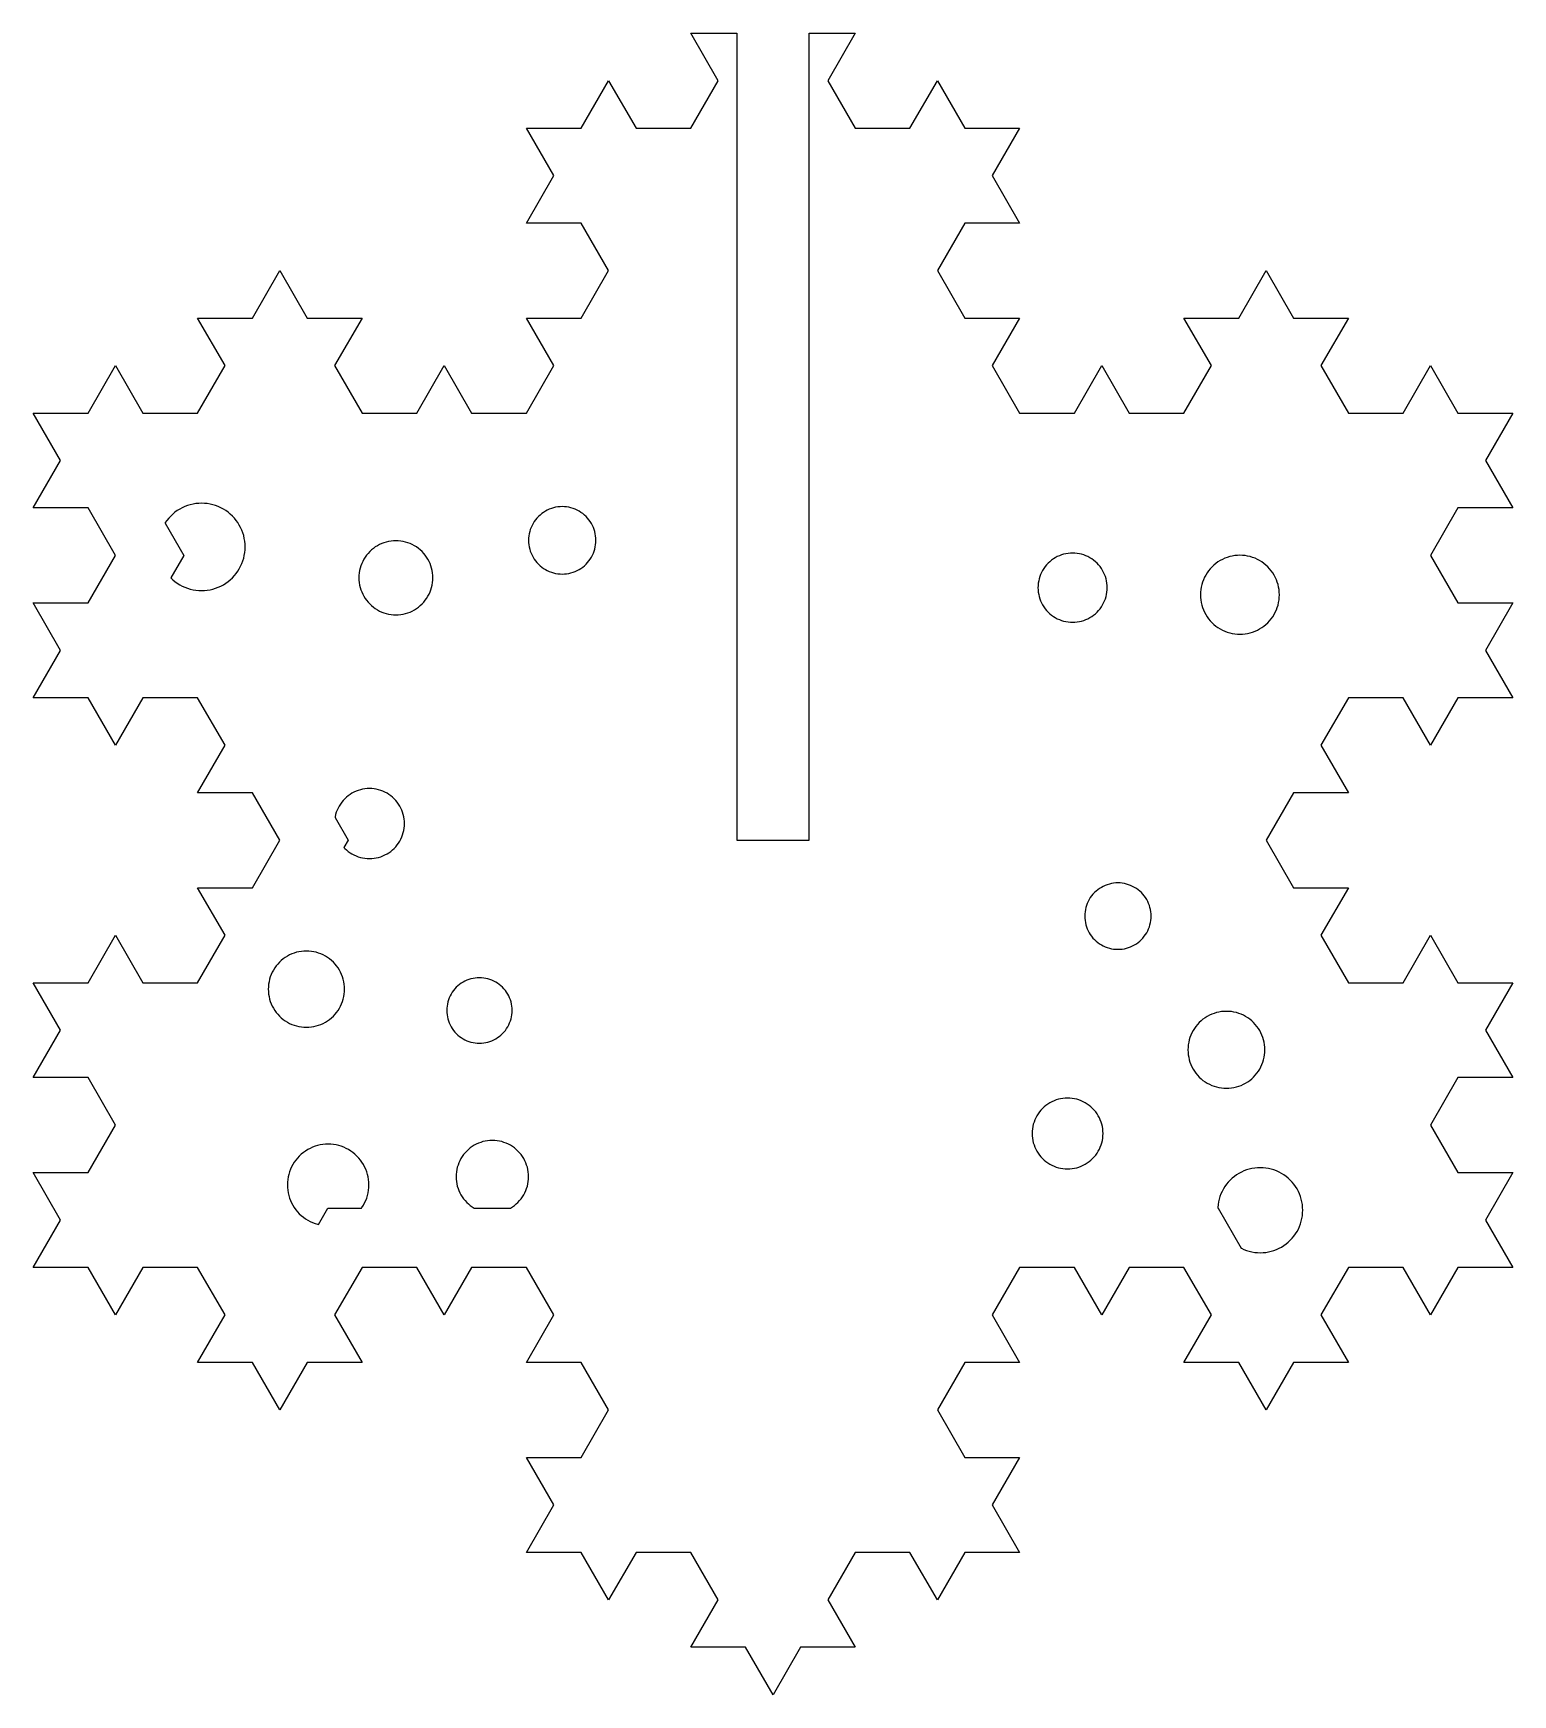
# Model space of a CAD drawing. Header units: millimetres. Extents: x -32 to 101, y -38 to 38.
# Drawn here: x -32.5 to 32.5, y -37.5 to 35.4 of the extents above; entities that cross this region are included whole.
import ezdxf

# ---------------------------------------------------------------- set-up
doc = ezdxf.new("R2010")
doc.units = ezdxf.units.MM
doc.layers.add('CUT', color=1, linetype='Continuous')

msp = doc.modelspace()

# ---------------------------------------------------------------- linework, layer by layer
at = {"layer": 'CUT'}
for points in [[(3.608, 35.417), (2.406, 33.333), (3.608, 31.25), (6.014, 31.25), (7.217, 33.333), (8.42, 31.25), (10.825, 31.25), (9.623, 29.167), (10.825, 27.083), (8.42, 27.083), (7.217, 25), (8.42, 22.917), (10.825, 22.917), (9.623, 20.833), (10.825, 18.75), (13.231, 18.75), (14.434, 20.833), (15.637, 18.75), (18.042, 18.75), (19.245, 20.833), (18.042, 22.917), (20.448, 22.917), (21.651, 25), (22.853, 22.917), (25.259, 22.917), (24.056, 20.833), (25.259, 18.75), (27.665, 18.75), (28.868, 20.833), (30.07, 18.75), (32.476, 18.75), (31.273, 16.667), (32.476, 14.583), (30.07, 14.583), (28.868, 12.5), (30.07, 10.417), (32.476, 10.417), (31.273, 8.333), (32.476, 6.25), (30.07, 6.25), (28.868, 4.167), (27.665, 6.25), (25.259, 6.25), (24.056, 4.167), (25.259, 2.083), (22.853, 2.083), (21.651, 0), (22.853, -2.083), (25.259, -2.083), (24.056, -4.167), (25.259, -6.25), (27.665, -6.25), (28.868, -4.167), (30.07, -6.25), (32.476, -6.25), (31.273, -8.333), (32.476, -10.417), (30.07, -10.417), (28.868, -12.5), (30.07, -14.583), (32.476, -14.583), (31.273, -16.667), (32.476, -18.75), (30.07, -18.75), (28.868, -20.833), (27.665, -18.75), (25.259, -18.75), (24.056, -20.833), (25.259, -22.917), (22.853, -22.917), (21.651, -25), (20.448, -22.917), (18.042, -22.917), (19.245, -20.833), (18.042, -18.75), (15.637, -18.75), (14.434, -20.833), (13.231, -18.75), (10.825, -18.75), (9.623, -20.833), (10.825, -22.917), (8.42, -22.917), (7.217, -25), (8.42, -27.083), (10.825, -27.083), (9.623, -29.167), (10.825, -31.25), (8.42, -31.25), (7.217, -33.333), (6.014, -31.25), (3.608, -31.25), (2.406, -33.333), (3.608, -35.417), (1.203, -35.417), (0, -37.5), (-1.203, -35.417), (-3.608, -35.417), (-2.406, -33.333), (-3.608, -31.25), (-6.014, -31.25), (-7.217, -33.333), (-8.42, -31.25), (-10.825, -31.25), (-9.623, -29.167), (-10.825, -27.083), (-8.42, -27.083), (-7.217, -25), (-8.42, -22.917), (-10.825, -22.917), (-9.623, -20.833), (-10.825, -18.75), (-13.231, -18.75), (-14.434, -20.833), (-15.637, -18.75), (-18.042, -18.75), (-19.245, -20.833), (-18.042, -22.917), (-20.448, -22.917), (-21.651, -25), (-22.853, -22.917), (-25.259, -22.917), (-24.056, -20.833), (-25.259, -18.75), (-27.665, -18.75), (-28.868, -20.833), (-30.07, -18.75), (-32.476, -18.75), (-31.273, -16.667), (-32.476, -14.583), (-30.07, -14.583), (-28.868, -12.5), (-30.07, -10.417), (-32.476, -10.417), (-31.273, -8.333), (-32.476, -6.25), (-30.07, -6.25), (-28.868, -4.167), (-27.665, -6.25), (-25.259, -6.25), (-24.056, -4.167), (-25.259, -2.083), (-22.853, -2.083), (-21.651, 0), (-22.853, 2.083), (-25.259, 2.083), (-24.056, 4.167), (-25.259, 6.25), (-27.665, 6.25), (-28.868, 4.167), (-30.07, 6.25), (-32.476, 6.25), (-31.273, 8.333), (-32.476, 10.417), (-30.07, 10.417), (-28.868, 12.5), (-30.07, 14.583), (-32.476, 14.583), (-31.273, 16.667), (-32.476, 18.75), (-30.07, 18.75), (-28.868, 20.833), (-27.665, 18.75), (-25.259, 18.75), (-24.056, 20.833), (-25.259, 22.917), (-22.853, 22.917), (-21.651, 25), (-20.448, 22.917), (-18.042, 22.917), (-19.245, 20.833), (-18.042, 18.75), (-15.637, 18.75), (-14.434, 20.833), (-13.231, 18.75), (-10.825, 18.75), (-9.623, 20.833), (-10.825, 22.917), (-8.42, 22.917), (-7.217, 25), (-8.42, 27.083), (-10.825, 27.083), (-9.623, 29.167), (-10.825, 31.25), (-8.42, 31.25), (-7.217, 33.333), (-6.014, 31.25), (-3.608, 31.25), (-2.406, 33.333), (-3.608, 35.417), (-1.587, 35.417), (-1.587, 0), (1.587, 0), (1.587, 35.417), (3.608, 35.417)], [(-23.237, 12.378), (-23.209, 12.5), (-23.188, 12.624), (-23.176, 12.749), (-23.172, 12.874), (-23.176, 12.999), (-23.188, 13.124), (-23.209, 13.247), (-23.237, 13.369), (-23.274, 13.489), (-23.318, 13.607), (-23.37, 13.721), (-23.429, 13.831), (-23.495, 13.938), (-23.568, 14.039), (-23.647, 14.136), (-23.733, 14.228), (-23.824, 14.313), (-23.921, 14.393), (-24.023, 14.466), (-24.129, 14.532), (-24.24, 14.591), (-24.354, 14.643), (-24.471, 14.687), (-24.591, 14.723), (-24.713, 14.752), (-24.837, 14.772), (-24.961, 14.784), (-25.086, 14.788), (-25.212, 14.784), (-25.336, 14.772), (-25.46, 14.752), (-25.582, 14.723), (-25.702, 14.687), (-25.819, 14.643), (-25.933, 14.591), (-26.044, 14.532), (-26.15, 14.466), (-26.252, 14.393), (-26.349, 14.313), (-26.44, 14.228), (-26.526, 14.136), (-26.605, 14.039), (-26.678, 13.938), (-26.687, 13.923), (-25.865, 12.5), (-26.434, 11.515), (-26.349, 11.435), (-26.252, 11.355), (-26.15, 11.282), (-26.044, 11.216), (-25.933, 11.157), (-25.819, 11.105), (-25.702, 11.061), (-25.582, 11.025), (-25.46, 10.996), (-25.336, 10.976), (-25.212, 10.964), (-25.086, 10.96), (-24.961, 10.964), (-24.837, 10.976), (-24.713, 10.996), (-24.591, 11.025), (-24.471, 11.061), (-24.354, 11.105), (-24.24, 11.157), (-24.129, 11.216), (-24.023, 11.282), (-23.921, 11.355), (-23.824, 11.435), (-23.733, 11.52), (-23.647, 11.612), (-23.568, 11.709), (-23.495, 11.81), (-23.429, 11.917), (-23.37, 12.027), (-23.318, 12.141), (-23.274, 12.259), (-23.237, 12.378)], [(-7.825, 12.779), (-7.803, 12.873), (-7.787, 12.969), (-7.778, 13.065), (-7.775, 13.162), (-7.778, 13.259), (-7.787, 13.355), (-7.803, 13.45), (-7.825, 13.545), (-7.853, 13.637), (-7.887, 13.728), (-7.927, 13.816), (-7.973, 13.901), (-8.024, 13.983), (-8.08, 14.062), (-8.142, 14.137), (-8.208, 14.207), (-8.278, 14.274), (-8.353, 14.335), (-8.432, 14.391), (-8.514, 14.442), (-8.599, 14.488), (-8.688, 14.528), (-8.778, 14.562), (-8.871, 14.59), (-8.965, 14.612), (-9.06, 14.628), (-9.157, 14.637), (-9.253, 14.64), (-9.35, 14.637), (-9.446, 14.628), (-9.542, 14.612), (-9.636, 14.59), (-9.729, 14.562), (-9.819, 14.528), (-9.907, 14.488), (-9.993, 14.442), (-10.075, 14.391), (-10.153, 14.335), (-10.228, 14.274), (-10.299, 14.207), (-10.365, 14.137), (-10.426, 14.062), (-10.483, 13.983), (-10.534, 13.901), (-10.579, 13.816), (-10.619, 13.728), (-10.653, 13.637), (-10.681, 13.545), (-10.703, 13.45), (-10.719, 13.355), (-10.729, 13.259), (-10.732, 13.162), (-10.729, 13.065), (-10.719, 12.969), (-10.703, 12.873), (-10.681, 12.779), (-10.653, 12.687), (-10.619, 12.596), (-10.579, 12.508), (-10.534, 12.423), (-10.483, 12.34), (-10.426, 12.262), (-10.365, 12.187), (-10.299, 12.116), (-10.228, 12.05), (-10.153, 11.989), (-10.075, 11.933), (-9.993, 11.881), (-9.907, 11.836), (-9.819, 11.796), (-9.729, 11.762), (-9.636, 11.734), (-9.542, 11.712), (-9.446, 11.696), (-9.35, 11.687), (-9.253, 11.683), (-9.157, 11.687), (-9.06, 11.696), (-8.965, 11.712), (-8.871, 11.734), (-8.778, 11.762), (-8.688, 11.796), (-8.599, 11.836), (-8.514, 11.881), (-8.432, 11.933), (-8.353, 11.989), (-8.278, 12.05), (-8.208, 12.116), (-8.142, 12.187), (-8.08, 12.262), (-8.024, 12.34), (-7.973, 12.423), (-7.927, 12.508), (-7.887, 12.596), (-7.853, 12.687), (-7.825, 12.779)], [(-14.986, 11.098), (-14.962, 11.202), (-14.944, 11.307), (-14.934, 11.413), (-14.93, 11.519), (-14.934, 11.625), (-14.944, 11.731), (-14.962, 11.836), (-14.986, 11.94), (-15.017, 12.041), (-15.054, 12.141), (-15.098, 12.238), (-15.148, 12.332), (-15.204, 12.422), (-15.266, 12.509), (-15.334, 12.591), (-15.406, 12.668), (-15.484, 12.741), (-15.566, 12.809), (-15.653, 12.87), (-15.743, 12.927), (-15.837, 12.977), (-15.934, 13.021), (-16.033, 13.058), (-16.135, 13.089), (-16.239, 13.113), (-16.344, 13.131), (-16.449, 13.141), (-16.556, 13.144), (-16.662, 13.141), (-16.768, 13.131), (-16.873, 13.113), (-16.976, 13.089), (-17.078, 13.058), (-17.178, 13.021), (-17.275, 12.977), (-17.368, 12.927), (-17.459, 12.87), (-17.545, 12.809), (-17.627, 12.741), (-17.705, 12.668), (-17.778, 12.591), (-17.845, 12.509), (-17.907, 12.422), (-17.963, 12.332), (-18.013, 12.238), (-18.057, 12.141), (-18.095, 12.041), (-18.126, 11.94), (-18.15, 11.836), (-18.167, 11.731), (-18.178, 11.625), (-18.181, 11.519), (-18.178, 11.413), (-18.167, 11.307), (-18.15, 11.202), (-18.126, 11.098), (-18.095, 10.997), (-18.057, 10.897), (-18.013, 10.8), (-17.963, 10.706), (-17.907, 10.616), (-17.845, 10.53), (-17.778, 10.447), (-17.705, 10.37), (-17.627, 10.297), (-17.545, 10.23), (-17.459, 10.168), (-17.368, 10.111), (-17.275, 10.061), (-17.178, 10.017), (-17.078, 9.98), (-16.976, 9.949), (-16.873, 9.925), (-16.768, 9.908), (-16.662, 9.897), (-16.556, 9.894), (-16.449, 9.897), (-16.344, 9.908), (-16.239, 9.925), (-16.135, 9.949), (-16.033, 9.98), (-15.934, 10.017), (-15.837, 10.061), (-15.743, 10.111), (-15.653, 10.168), (-15.566, 10.23), (-15.484, 10.297), (-15.406, 10.37), (-15.334, 10.447), (-15.266, 10.53), (-15.204, 10.616), (-15.148, 10.706), (-15.098, 10.8), (-15.054, 10.897), (-15.017, 10.997), (-14.986, 11.098)], [(14.619, 10.691), (14.641, 10.788), (14.657, 10.886), (14.667, 10.985), (14.67, 11.084), (14.667, 11.184), (14.657, 11.283), (14.641, 11.381), (14.619, 11.478), (14.59, 11.573), (14.555, 11.666), (14.514, 11.756), (14.467, 11.844), (14.415, 11.928), (14.357, 12.009), (14.294, 12.086), (14.226, 12.158), (14.153, 12.226), (14.076, 12.289), (13.996, 12.347), (13.911, 12.4), (13.824, 12.446), (13.733, 12.487), (13.64, 12.522), (13.545, 12.551), (13.448, 12.574), (13.35, 12.59), (13.251, 12.6), (13.152, 12.603), (13.053, 12.6), (12.954, 12.59), (12.856, 12.574), (12.759, 12.551), (12.664, 12.522), (12.571, 12.487), (12.48, 12.446), (12.393, 12.4), (12.308, 12.347), (12.228, 12.289), (12.151, 12.226), (12.078, 12.158), (12.01, 12.086), (11.947, 12.009), (11.889, 11.928), (11.837, 11.844), (11.79, 11.756), (11.749, 11.666), (11.714, 11.573), (11.685, 11.478), (11.663, 11.381), (11.646, 11.283), (11.637, 11.184), (11.633, 11.084), (11.637, 10.985), (11.646, 10.886), (11.663, 10.788), (11.685, 10.691), (11.714, 10.596), (11.749, 10.503), (11.79, 10.413), (11.837, 10.325), (11.889, 10.241), (11.947, 10.16), (12.01, 10.083), (12.078, 10.011), (12.151, 9.943), (12.228, 9.88), (12.308, 9.822), (12.393, 9.769), (12.48, 9.723), (12.571, 9.682), (12.664, 9.647), (12.759, 9.618), (12.856, 9.595), (12.954, 9.579), (13.053, 9.569), (13.152, 9.566), (13.251, 9.569), (13.35, 9.579), (13.448, 9.595), (13.545, 9.618), (13.64, 9.647), (13.733, 9.682), (13.824, 9.723), (13.911, 9.769), (13.996, 9.822), (14.076, 9.88), (14.153, 9.943), (14.226, 10.011), (14.294, 10.083), (14.357, 10.16), (14.415, 10.241), (14.467, 10.325), (14.514, 10.413), (14.555, 10.503), (14.59, 10.596), (14.619, 10.691)], [(22.172, 10.324), (22.197, 10.435), (22.216, 10.547), (22.227, 10.66), (22.231, 10.773), (22.227, 10.886), (22.216, 10.999), (22.197, 11.111), (22.172, 11.221), (22.139, 11.33), (22.099, 11.436), (22.052, 11.539), (21.998, 11.639), (21.939, 11.736), (21.872, 11.828), (21.801, 11.916), (21.723, 11.998), (21.64, 12.076), (21.553, 12.148), (21.46, 12.214), (21.364, 12.274), (21.264, 12.327), (21.161, 12.374), (21.055, 12.414), (20.946, 12.447), (20.836, 12.473), (20.724, 12.491), (20.611, 12.502), (20.498, 12.506), (20.384, 12.502), (20.271, 12.491), (20.16, 12.473), (20.049, 12.447), (19.941, 12.414), (19.834, 12.374), (19.731, 12.327), (19.631, 12.274), (19.535, 12.214), (19.443, 12.148), (19.355, 12.076), (19.272, 11.998), (19.195, 11.916), (19.123, 11.828), (19.057, 11.736), (18.997, 11.639), (18.943, 11.539), (18.897, 11.436), (18.857, 11.33), (18.824, 11.221), (18.798, 11.111), (18.78, 10.999), (18.768, 10.886), (18.765, 10.773), (18.768, 10.66), (18.78, 10.547), (18.798, 10.435), (18.824, 10.324), (18.857, 10.216), (18.897, 10.11), (18.943, 10.007), (18.997, 9.907), (19.057, 9.81), (19.123, 9.718), (19.195, 9.63), (19.272, 9.548), (19.355, 9.47), (19.443, 9.398), (19.535, 9.332), (19.631, 9.272), (19.731, 9.219), (19.834, 9.172), (19.941, 9.132), (20.049, 9.099), (20.16, 9.073), (20.271, 9.055), (20.384, 9.044), (20.498, 9.04), (20.611, 9.044), (20.724, 9.055), (20.836, 9.073), (20.946, 9.099), (21.055, 9.132), (21.161, 9.172), (21.264, 9.219), (21.364, 9.272), (21.46, 9.332), (21.553, 9.398), (21.64, 9.47), (21.723, 9.548), (21.801, 9.63), (21.872, 9.718), (21.939, 9.81), (21.998, 9.907), (22.052, 10.007), (22.099, 10.11), (22.139, 10.216), (22.172, 10.324)], [(-16.229, 0.335), (-16.206, 0.433), (-16.19, 0.532), (-16.18, 0.632), (-16.177, 0.733), (-16.18, 0.833), (-16.19, 0.933), (-16.206, 1.033), (-16.229, 1.13), (-16.258, 1.227), (-16.294, 1.321), (-16.335, 1.413), (-16.383, 1.501), (-16.436, 1.587), (-16.494, 1.669), (-16.558, 1.746), (-16.627, 1.82), (-16.7, 1.889), (-16.778, 1.952), (-16.86, 2.011), (-16.945, 2.064), (-17.034, 2.112), (-17.126, 2.153), (-17.22, 2.189), (-17.316, 2.218), (-17.414, 2.241), (-17.514, 2.257), (-17.614, 2.267), (-17.714, 2.27), (-17.815, 2.267), (-17.915, 2.257), (-18.014, 2.241), (-18.112, 2.218), (-18.208, 2.189), (-18.303, 2.153), (-18.394, 2.112), (-18.483, 2.064), (-18.568, 2.011), (-18.65, 1.952), (-18.728, 1.889), (-18.801, 1.82), (-18.87, 1.746), (-18.934, 1.669), (-18.993, 1.587), (-19.046, 1.501), (-19.093, 1.413), (-19.135, 1.321), (-19.17, 1.227), (-19.199, 1.13), (-19.222, 1.033), (-19.227, 1.002), (-18.648, 0), (-18.833, -0.32), (-18.801, -0.355), (-18.728, -0.423), (-18.65, -0.487), (-18.568, -0.546), (-18.483, -0.599), (-18.394, -0.646), (-18.303, -0.688), (-18.208, -0.723), (-18.112, -0.753), (-18.014, -0.775), (-17.915, -0.792), (-17.815, -0.802), (-17.714, -0.805), (-17.614, -0.802), (-17.514, -0.792), (-17.414, -0.775), (-17.316, -0.753), (-17.22, -0.723), (-17.126, -0.688), (-17.034, -0.646), (-16.945, -0.599), (-16.86, -0.546), (-16.778, -0.487), (-16.7, -0.423), (-16.627, -0.355), (-16.558, -0.281), (-16.494, -0.203), (-16.436, -0.122), (-16.383, -0.036), (-16.335, 0.052), (-16.294, 0.144), (-16.258, 0.238), (-16.229, 0.335)], [(16.55, -3.706), (16.572, -3.613), (16.587, -3.519), (16.597, -3.424), (16.6, -3.329), (16.597, -3.234), (16.587, -3.139), (16.572, -3.045), (16.55, -2.952), (16.522, -2.861), (16.489, -2.771), (16.449, -2.684), (16.404, -2.6), (16.354, -2.519), (16.299, -2.442), (16.238, -2.368), (16.173, -2.298), (16.103, -2.233), (16.029, -2.173), (15.952, -2.117), (15.871, -2.067), (15.787, -2.022), (15.7, -1.982), (15.611, -1.949), (15.519, -1.921), (15.427, -1.9), (15.332, -1.884), (15.238, -1.875), (15.142, -1.872), (15.047, -1.875), (14.952, -1.884), (14.858, -1.9), (14.765, -1.921), (14.674, -1.949), (14.585, -1.982), (14.498, -2.022), (14.414, -2.067), (14.333, -2.117), (14.255, -2.173), (14.181, -2.233), (14.112, -2.298), (14.046, -2.368), (13.986, -2.442), (13.93, -2.519), (13.88, -2.6), (13.835, -2.684), (13.796, -2.771), (13.762, -2.861), (13.734, -2.952), (13.713, -3.045), (13.697, -3.139), (13.688, -3.234), (13.685, -3.329), (13.688, -3.424), (13.697, -3.519), (13.713, -3.613), (13.734, -3.706), (13.762, -3.797), (13.796, -3.887), (13.835, -3.974), (13.88, -4.058), (13.93, -4.139), (13.986, -4.216), (14.046, -4.29), (14.112, -4.36), (14.181, -4.425), (14.255, -4.485), (14.333, -4.541), (14.414, -4.591), (14.498, -4.636), (14.585, -4.675), (14.674, -4.709), (14.765, -4.737), (14.858, -4.758), (14.952, -4.774), (15.047, -4.783), (15.142, -4.786), (15.238, -4.783), (15.332, -4.774), (15.427, -4.758), (15.519, -4.737), (15.611, -4.709), (15.7, -4.675), (15.787, -4.636), (15.871, -4.591), (15.952, -4.541), (16.029, -4.485), (16.103, -4.425), (16.173, -4.36), (16.238, -4.29), (16.299, -4.216), (16.354, -4.139), (16.404, -4.058), (16.449, -3.974), (16.489, -3.887), (16.522, -3.797), (16.55, -3.706)], [(-18.867, -6.968), (-18.842, -6.861), (-18.824, -6.753), (-18.813, -6.644), (-18.81, -6.535), (-18.813, -6.425), (-18.824, -6.316), (-18.842, -6.208), (-18.867, -6.102), (-18.898, -5.997), (-18.937, -5.894), (-18.982, -5.795), (-19.034, -5.698), (-19.092, -5.605), (-19.155, -5.516), (-19.225, -5.431), (-19.3, -5.351), (-19.38, -5.277), (-19.464, -5.207), (-19.553, -5.143), (-19.646, -5.085), (-19.743, -5.034), (-19.843, -4.989), (-19.945, -4.95), (-20.05, -4.918), (-20.156, -4.893), (-20.264, -4.876), (-20.373, -4.865), (-20.483, -4.861), (-20.592, -4.865), (-20.701, -4.876), (-20.809, -4.893), (-20.916, -4.918), (-21.021, -4.95), (-21.123, -4.989), (-21.223, -5.034), (-21.32, -5.085), (-21.413, -5.143), (-21.502, -5.207), (-21.586, -5.277), (-21.666, -5.351), (-21.741, -5.431), (-21.81, -5.516), (-21.874, -5.605), (-21.932, -5.698), (-21.984, -5.795), (-22.029, -5.894), (-22.067, -5.997), (-22.099, -6.102), (-22.124, -6.208), (-22.142, -6.316), (-22.153, -6.425), (-22.156, -6.535), (-22.153, -6.644), (-22.142, -6.753), (-22.124, -6.861), (-22.099, -6.968), (-22.067, -7.072), (-22.029, -7.175), (-21.984, -7.275), (-21.932, -7.371), (-21.874, -7.464), (-21.81, -7.553), (-21.741, -7.638), (-21.666, -7.718), (-21.586, -7.793), (-21.502, -7.862), (-21.413, -7.926), (-21.32, -7.984), (-21.223, -8.035), (-21.123, -8.081), (-21.021, -8.119), (-20.916, -8.151), (-20.809, -8.176), (-20.701, -8.194), (-20.592, -8.204), (-20.483, -8.208), (-20.373, -8.204), (-20.264, -8.194), (-20.156, -8.176), (-20.05, -8.151), (-19.945, -8.119), (-19.843, -8.081), (-19.743, -8.035), (-19.646, -7.984), (-19.553, -7.926), (-19.464, -7.862), (-19.38, -7.793), (-19.3, -7.718), (-19.225, -7.638), (-19.155, -7.553), (-19.092, -7.464), (-19.034, -7.371), (-18.982, -7.275), (-18.937, -7.175), (-18.898, -7.072), (-18.867, -6.968)], [(-11.501, -7.84), (-11.48, -7.749), (-11.465, -7.656), (-11.455, -7.563), (-11.452, -7.469), (-11.455, -7.375), (-11.465, -7.281), (-11.48, -7.189), (-11.501, -7.097), (-11.529, -7.007), (-11.562, -6.919), (-11.6, -6.834), (-11.645, -6.751), (-11.694, -6.671), (-11.749, -6.595), (-11.809, -6.522), (-11.873, -6.454), (-11.941, -6.389), (-12.014, -6.33), (-12.09, -6.275), (-12.17, -6.226), (-12.253, -6.181), (-12.339, -6.143), (-12.426, -6.109), (-12.516, -6.082), (-12.608, -6.061), (-12.7, -6.046), (-12.794, -6.036), (-12.888, -6.033), (-12.982, -6.036), (-13.075, -6.046), (-13.168, -6.061), (-13.259, -6.082), (-13.349, -6.109), (-13.437, -6.143), (-13.523, -6.181), (-13.606, -6.226), (-13.685, -6.275), (-13.762, -6.33), (-13.834, -6.389), (-13.903, -6.454), (-13.967, -6.522), (-14.027, -6.595), (-14.081, -6.671), (-14.131, -6.751), (-14.175, -6.834), (-14.214, -6.919), (-14.247, -7.007), (-14.275, -7.097), (-14.296, -7.189), (-14.311, -7.281), (-14.32, -7.375), (-14.323, -7.469), (-14.32, -7.563), (-14.311, -7.656), (-14.296, -7.749), (-14.275, -7.84), (-14.247, -7.93), (-14.214, -8.018), (-14.175, -8.104), (-14.131, -8.187), (-14.081, -8.266), (-14.027, -8.343), (-13.967, -8.415), (-13.903, -8.484), (-13.834, -8.548), (-13.762, -8.608), (-13.685, -8.662), (-13.606, -8.712), (-13.523, -8.756), (-13.437, -8.795), (-13.349, -8.828), (-13.259, -8.855), (-13.168, -8.877), (-13.075, -8.892), (-12.982, -8.901), (-12.888, -8.904), (-12.794, -8.901), (-12.7, -8.892), (-12.608, -8.877), (-12.516, -8.855), (-12.426, -8.828), (-12.339, -8.795), (-12.253, -8.756), (-12.17, -8.712), (-12.09, -8.662), (-12.014, -8.608), (-11.941, -8.548), (-11.873, -8.484), (-11.809, -8.415), (-11.749, -8.343), (-11.694, -8.266), (-11.645, -8.187), (-11.6, -8.104), (-11.562, -8.018), (-11.529, -7.93), (-11.501, -7.84)], [(21.535, -9.633), (21.56, -9.526), (21.578, -9.417), (21.589, -9.307), (21.593, -9.196), (21.589, -9.086), (21.578, -8.976), (21.56, -8.867), (21.535, -8.759), (21.503, -8.653), (21.464, -8.55), (21.419, -8.449), (21.366, -8.352), (21.308, -8.258), (21.244, -8.168), (21.174, -8.083), (21.098, -8.002), (21.017, -7.927), (20.932, -7.856), (20.842, -7.792), (20.748, -7.734), (20.651, -7.682), (20.55, -7.636), (20.447, -7.597), (20.341, -7.565), (20.233, -7.54), (20.124, -7.522), (20.014, -7.511), (19.904, -7.508), (19.794, -7.511), (19.684, -7.522), (19.575, -7.54), (19.467, -7.565), (19.361, -7.597), (19.258, -7.636), (19.157, -7.682), (19.06, -7.734), (18.966, -7.792), (18.876, -7.856), (18.791, -7.927), (18.71, -8.002), (18.634, -8.083), (18.564, -8.168), (18.5, -8.258), (18.442, -8.352), (18.39, -8.449), (18.344, -8.55), (18.305, -8.653), (18.273, -8.759), (18.248, -8.867), (18.23, -8.976), (18.219, -9.086), (18.215, -9.196), (18.219, -9.307), (18.23, -9.417), (18.248, -9.526), (18.273, -9.633), (18.305, -9.739), (18.344, -9.842), (18.39, -9.943), (18.442, -10.04), (18.5, -10.134), (18.564, -10.224), (18.634, -10.31), (18.71, -10.39), (18.791, -10.466), (18.876, -10.536), (18.966, -10.6), (19.06, -10.659), (19.157, -10.711), (19.258, -10.756), (19.361, -10.795), (19.467, -10.827), (19.575, -10.852), (19.684, -10.87), (19.794, -10.881), (19.904, -10.885), (20.014, -10.881), (20.124, -10.87), (20.233, -10.852), (20.341, -10.827), (20.447, -10.795), (20.55, -10.756), (20.651, -10.711), (20.748, -10.659), (20.842, -10.6), (20.932, -10.536), (21.017, -10.466), (21.098, -10.39), (21.174, -10.31), (21.244, -10.224), (21.308, -10.134), (21.366, -10.04), (21.419, -9.943), (21.464, -9.842), (21.503, -9.739), (21.535, -9.633)], [(14.434, -13.271), (14.458, -13.172), (14.474, -13.072), (14.484, -12.97), (14.487, -12.868), (14.484, -12.767), (14.474, -12.665), (14.458, -12.565), (14.434, -12.466), (14.405, -12.368), (14.369, -12.273), (14.327, -12.18), (14.279, -12.09), (14.225, -12.004), (14.166, -11.921), (14.101, -11.843), (14.032, -11.768), (13.957, -11.699), (13.879, -11.634), (13.796, -11.575), (13.709, -11.521), (13.62, -11.473), (13.527, -11.431), (13.432, -11.395), (13.334, -11.365), (13.235, -11.342), (13.135, -11.326), (13.033, -11.316), (12.931, -11.312), (12.83, -11.316), (12.728, -11.326), (12.628, -11.342), (12.529, -11.365), (12.431, -11.395), (12.336, -11.431), (12.243, -11.473), (12.153, -11.521), (12.067, -11.575), (11.984, -11.634), (11.905, -11.699), (11.831, -11.768), (11.762, -11.843), (11.697, -11.921), (11.638, -12.004), (11.584, -12.09), (11.536, -12.18), (11.494, -12.273), (11.458, -12.368), (11.428, -12.466), (11.405, -12.565), (11.389, -12.665), (11.379, -12.767), (11.375, -12.868), (11.379, -12.97), (11.389, -13.072), (11.405, -13.172), (11.428, -13.271), (11.458, -13.369), (11.494, -13.464), (11.536, -13.557), (11.584, -13.647), (11.638, -13.733), (11.697, -13.816), (11.762, -13.894), (11.831, -13.969), (11.905, -14.038), (11.984, -14.103), (12.067, -14.162), (12.153, -14.216), (12.243, -14.264), (12.336, -14.306), (12.431, -14.342), (12.529, -14.372), (12.628, -14.395), (12.728, -14.411), (12.83, -14.421), (12.931, -14.425), (13.033, -14.421), (13.135, -14.411), (13.235, -14.395), (13.334, -14.372), (13.432, -14.342), (13.527, -14.306), (13.62, -14.264), (13.709, -14.216), (13.796, -14.162), (13.879, -14.103), (13.957, -14.038), (14.032, -13.969), (14.101, -13.894), (14.166, -13.816), (14.225, -13.733), (14.279, -13.647), (14.327, -13.557), (14.369, -13.464), (14.405, -13.369), (14.434, -13.271)], [(-17.775, -15.474), (-17.756, -15.358), (-17.745, -15.242), (-17.741, -15.125), (-17.745, -15.008), (-17.756, -14.891), (-17.775, -14.776), (-17.802, -14.662), (-17.836, -14.55), (-17.877, -14.44), (-17.926, -14.334), (-17.981, -14.231), (-18.043, -14.131), (-18.111, -14.036), (-18.185, -13.946), (-18.265, -13.86), (-18.35, -13.78), (-18.441, -13.706), (-18.536, -13.638), (-18.635, -13.576), (-18.739, -13.521), (-18.845, -13.472), (-18.955, -13.431), (-19.067, -13.397), (-19.181, -13.371), (-19.296, -13.352), (-19.413, -13.34), (-19.53, -13.336), (-19.647, -13.34), (-19.763, -13.352), (-19.879, -13.371), (-19.993, -13.397), (-20.105, -13.431), (-20.214, -13.472), (-20.321, -13.521), (-20.424, -13.576), (-20.523, -13.638), (-20.618, -13.706), (-20.709, -13.78), (-20.794, -13.86), (-20.874, -13.946), (-20.949, -14.036), (-21.017, -14.131), (-21.079, -14.231), (-21.134, -14.334), (-21.182, -14.44), (-21.223, -14.55), (-21.257, -14.662), (-21.284, -14.776), (-21.303, -14.891), (-21.314, -15.008), (-21.318, -15.125), (-21.314, -15.242), (-21.303, -15.358), (-21.284, -15.474), (-21.257, -15.588), (-21.223, -15.7), (-21.182, -15.809), (-21.134, -15.916), (-21.079, -16.019), (-21.017, -16.119), (-20.949, -16.214), (-20.874, -16.304), (-20.794, -16.39), (-20.709, -16.47), (-20.618, -16.544), (-20.523, -16.612), (-20.424, -16.674), (-20.321, -16.729), (-20.214, -16.777), (-20.105, -16.819), (-19.993, -16.852), (-19.954, -16.861), (-19.543, -16.15), (-18.065, -16.15), (-18.043, -16.119), (-17.981, -16.019), (-17.926, -15.916), (-17.877, -15.809), (-17.836, -15.7), (-17.802, -15.588), (-17.775, -15.474)], [(-10.784, -15.177), (-10.76, -15.075), (-10.743, -14.972), (-10.733, -14.869), (-10.729, -14.765), (-10.733, -14.661), (-10.743, -14.557), (-10.76, -14.454), (-10.784, -14.353), (-10.814, -14.253), (-10.851, -14.156), (-10.894, -14.061), (-10.943, -13.969), (-10.998, -13.88), (-11.058, -13.796), (-11.124, -13.715), (-11.196, -13.639), (-11.272, -13.568), (-11.352, -13.502), (-11.437, -13.441), (-11.525, -13.386), (-11.617, -13.337), (-11.712, -13.294), (-11.809, -13.257), (-11.909, -13.227), (-12.01, -13.204), (-12.113, -13.187), (-12.217, -13.176), (-12.321, -13.173), (-12.425, -13.176), (-12.529, -13.187), (-12.631, -13.204), (-12.733, -13.227), (-12.833, -13.257), (-12.93, -13.294), (-13.025, -13.337), (-13.117, -13.386), (-13.205, -13.441), (-13.29, -13.502), (-13.37, -13.568), (-13.446, -13.639), (-13.518, -13.715), (-13.584, -13.796), (-13.644, -13.88), (-13.699, -13.969), (-13.748, -14.061), (-13.791, -14.156), (-13.828, -14.253), (-13.858, -14.353), (-13.882, -14.454), (-13.899, -14.557), (-13.909, -14.661), (-13.913, -14.765), (-13.909, -14.869), (-13.899, -14.972), (-13.882, -15.075), (-13.858, -15.177), (-13.828, -15.276), (-13.791, -15.374), (-13.748, -15.469), (-13.699, -15.56), (-13.644, -15.649), (-13.584, -15.734), (-13.518, -15.814), (-13.446, -15.89), (-13.37, -15.961), (-13.29, -16.027), (-13.205, -16.088), (-13.117, -16.143), (-13.104, -16.15), (-11.538, -16.15), (-11.525, -16.143), (-11.437, -16.088), (-11.352, -16.027), (-11.272, -15.961), (-11.196, -15.89), (-11.124, -15.814), (-11.058, -15.734), (-10.998, -15.649), (-10.943, -15.56), (-10.894, -15.469), (-10.851, -15.374), (-10.814, -15.276), (-10.784, -15.177)], [(23.221, -16.599), (23.24, -16.478), (23.252, -16.357), (23.256, -16.235), (23.252, -16.113), (23.24, -15.991), (23.221, -15.871), (23.193, -15.752), (23.157, -15.635), (23.114, -15.52), (23.064, -15.409), (23.006, -15.302), (22.942, -15.198), (22.871, -15.099), (22.793, -15.004), (22.71, -14.915), (22.621, -14.832), (22.526, -14.754), (22.427, -14.683), (22.323, -14.619), (22.216, -14.561), (22.105, -14.511), (21.99, -14.468), (21.873, -14.432), (21.754, -14.404), (21.634, -14.384), (21.512, -14.373), (21.39, -14.369), (21.268, -14.373), (21.147, -14.384), (21.026, -14.404), (20.907, -14.432), (20.791, -14.468), (20.676, -14.511), (20.565, -14.561), (20.457, -14.619), (20.354, -14.683), (20.254, -14.754), (20.16, -14.832), (20.071, -14.915), (19.987, -15.004), (19.91, -15.099), (19.839, -15.198), (19.774, -15.302), (19.717, -15.409), (19.666, -15.52), (19.623, -15.635), (19.588, -15.752), (19.56, -15.871), (19.54, -15.991), (19.528, -16.113), (19.527, -16.15), (19.543, -16.15), (20.555, -17.903), (20.565, -17.908), (20.676, -17.959), (20.791, -18.002), (20.907, -18.037), (21.026, -18.065), (21.147, -18.085), (21.268, -18.097), (21.39, -18.101), (21.512, -18.097), (21.634, -18.085), (21.754, -18.065), (21.873, -18.037), (21.99, -18.002), (22.105, -17.959), (22.216, -17.908), (22.323, -17.851), (22.427, -17.786), (22.526, -17.715), (22.621, -17.638), (22.71, -17.554), (22.793, -17.465), (22.871, -17.371), (22.942, -17.271), (23.006, -17.168), (23.064, -17.06), (23.114, -16.949), (23.157, -16.834), (23.193, -16.718), (23.221, -16.599)]]:
    msp.add_lwpolyline(points, close=True, dxfattribs=at)

doc.saveas('drawing.dxf')
